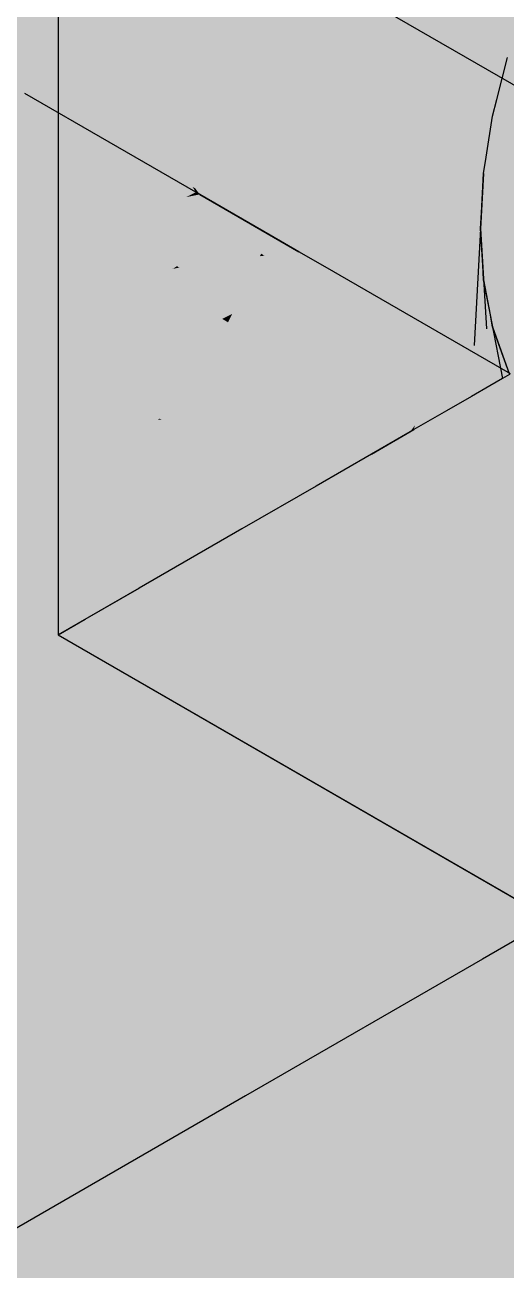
# Model space of a CAD drawing. Extents: x 0 to 297, y 0 to 210.
# Drawn here: x 212.63 to 217.46, y 143 to 155.5 of the extents above; entities that cross this region are included whole.
import ezdxf

# ---------------------------------------------------------------- set-up
doc = ezdxf.new("R2010")
doc.units = 0
doc.layers.add('SOMBRA', color=8, linetype='CONTINUOUS')
doc.layers.add('VISIBLE', color=7, linetype='CONTINUOUS')

msp = doc.modelspace()

# ---------------------------------------------------------------- linework, layer by layer
at = {"layer": 'SOMBRA', "color": 253}
for points in [[(227.1066, 165.7062), (224.2716, 161.887), (212.9645, 154.5031)], [(227.1066, 165.7062), (212.9645, 154.5031), (212.9645, 157.5412)], [(212.9645, 153.3763), (212.9645, 154.5031), (220.2812, 159.2811)], [(212.9645, 152.2625), (212.9645, 153.3763), (219.8276, 158.9151)], [(212.9645, 151.1223), (212.9645, 152.2625), (219.3897, 158.4906)], [(212.9645, 149.9075), (212.9645, 151.1223), (218.9749, 158.0149)], [(213.7793, 149.8467), (212.9645, 149.9075), (218.5903, 157.4962)], [(214.81, 150.4418), (213.7793, 149.8467), (218.2426, 156.9434)], [(215.5546, 150.8717), (214.81, 150.4418), (217.9377, 156.3658)], [(216.1116, 151.1933), (215.5546, 150.8717), (217.6808, 155.7735)], [(216.5477, 151.4818), (216.1116, 151.1933), (217.4762, 155.1764)], [(216.9199, 151.9832), (216.5477, 151.4818), (217.3276, 154.5849)], [(217.1425, 152.283), (216.9199, 151.9832), (217.2374, 154.0091)], [(217.2663, 152.4499), (217.1425, 152.283), (217.2071, 153.4588)], [(217.3183, 152.52), (217.2663, 152.4499), (217.2374, 152.9434)], [(217.2998, 151.8793), (217.1425, 152.283), (217.2663, 152.4499)], [(217.4269, 151.9526), (217.2663, 152.4499), (217.3183, 152.52)], [(217.4269, 151.9526), (217.2998, 151.8793), (217.2663, 152.4499)], [(217.497, 151.9931), (217.4269, 151.9526), (217.3276, 152.4717)], [(217.1144, 151.7722), (216.9199, 151.9832), (217.1425, 152.283)], [(217.2998, 151.8793), (217.1144, 151.7722), (217.1425, 152.283)], [(216.8643, 151.6278), (216.5477, 151.4818), (216.9199, 151.9832)], [(217.1144, 151.7722), (216.8643, 151.6278), (216.9199, 151.9832)], [(216.8643, 151.6278), (216.5369, 151.4388), (216.5477, 151.4818)], [(216.5477, 151.4818), (216.5, 151.4175), (216.1116, 151.1933)], [(216.5369, 151.4388), (216.5, 151.4175), (216.5477, 151.4818)], [(213.7793, 149.8467), (212.9645, 149.3763), (212.9645, 149.9075)]]:
    msp.add_solid(points, dxfattribs=at)
at = {"layer": 'SOMBRA', "color": 254}
for points in [[(233.4706, 163.665), (217.1527, 159.9593), (217.9142, 154.6835)], [(217.1527, 159.9593), (212.9645, 157.5412), (217.9142, 154.6835)], [(212.618, 154.81), (213.4765, 154.3252), (212.6293, 154.8144)], [(212.1593, 154.6331), (213.1998, 154.2464), (212.3816, 154.7188)], [(212.3816, 154.7188), (213.37, 154.2949), (212.5339, 154.7776)], [(212.3816, 154.7188), (213.1998, 154.2464), (213.37, 154.2949)], [(212.5339, 154.7776), (213.4639, 154.3216), (212.618, 154.81)], [(212.5339, 154.7776), (213.37, 154.2949), (213.4639, 154.3216)], [(212.618, 154.81), (213.4639, 154.3216), (213.4765, 154.3252)], [(211.8594, 154.5174), (212.9515, 154.1757), (212.1593, 154.6331)], [(212.1593, 154.6331), (212.9515, 154.1757), (213.1998, 154.2464)], [(211.8594, 154.5174), (212.6164, 154.0803), (212.9515, 154.1757)], [(213.37, 154.2949), (214.3373, 153.8174), (213.4639, 154.3216)], [(213.4639, 154.3216), (214.3474, 153.8225), (213.4765, 154.3252)], [(213.4639, 154.3216), (214.3373, 153.8174), (214.3474, 153.8225)], [(212.9515, 154.1757), (214.0777, 153.7395), (213.1998, 154.2464)], [(213.1998, 154.2464), (214.2626, 153.7795), (213.37, 154.2949)], [(213.1998, 154.2464), (214.2505, 153.7734), (214.2626, 153.7795)], [(213.1998, 154.2464), (214.0777, 153.7395), (214.2505, 153.7734)], [(213.37, 154.2949), (214.2626, 153.7795), (214.3373, 153.8174)], [(212.1779, 153.9555), (213.4274, 153.6121), (212.6164, 154.0803)], [(212.6164, 154.0803), (213.8009, 153.6853), (212.9515, 154.1757)], [(212.6164, 154.0803), (213.4274, 153.6121), (213.8009, 153.6853)], [(212.9515, 154.1757), (213.8009, 153.6853), (214.0777, 153.7395)], [(211.6082, 153.7933), (212.9386, 153.5163), (212.1779, 153.9555)], [(212.1779, 153.9555), (212.9386, 153.5163), (213.4274, 153.6121)], [(214.2626, 153.7795), (214.3722, 153.7973), (214.3373, 153.8174)], [(214.3373, 153.8174), (214.3863, 153.8), (214.3474, 153.8225)], [(214.3373, 153.8174), (214.3722, 153.7973), (214.3863, 153.8)], [(211.6082, 153.7933), (212.3036, 153.3918), (212.9386, 153.5163)], [(213.8009, 153.6853), (214.1272, 153.711), (214.0777, 153.7395)], [(213.8009, 153.6853), (213.9297, 153.611), (214.1272, 153.711)], [(213.9297, 153.611), (215.0031, 153.2053), (214.1272, 153.711)], [(214.0777, 153.7395), (214.1272, 153.711), (214.2505, 153.7734)], [(214.2505, 153.7734), (214.1272, 153.711), (215.0031, 153.2053)], [(214.2505, 153.7734), (214.2675, 153.7767), (214.2626, 153.7795)], [(214.2505, 153.7734), (215.0584, 153.3201), (214.2675, 153.7767)], [(214.2505, 153.7734), (215.0031, 153.2053), (215.0584, 153.3201)], [(214.2626, 153.7795), (214.2675, 153.7767), (214.3722, 153.7973)], [(214.2675, 153.7767), (215.0889, 153.3835), (214.3722, 153.7973)], [(214.2675, 153.7767), (215.0584, 153.3201), (215.0889, 153.3835)], [(214.3722, 153.7973), (215.0929, 153.392), (214.3863, 153.8)], [(214.3722, 153.7973), (215.0889, 153.3835), (215.0929, 153.392)], [(212.9386, 153.5163), (213.6631, 153.476), (213.4274, 153.6121)], [(213.4274, 153.6121), (213.9297, 153.611), (213.8009, 153.6853)], [(213.4274, 153.6121), (213.6631, 153.476), (213.9297, 153.611)], [(213.6631, 153.476), (214.7284, 153.1498), (213.9297, 153.611)], [(213.9297, 153.611), (214.9909, 153.1799), (215.0031, 153.2053)], [(213.9297, 153.611), (214.7284, 153.1498), (214.9909, 153.1799)], [(212.3036, 153.3918), (213.3143, 153.2994), (212.9386, 153.5163)], [(212.9386, 153.5163), (213.3143, 153.2994), (213.6631, 153.476)], [(213.3143, 153.2994), (214.3111, 153.1019), (213.6631, 153.476)], [(213.6631, 153.476), (214.3111, 153.1019), (214.7284, 153.1498)], [(211.472, 153.2289), (212.8611, 153.0699), (212.3036, 153.3918)], [(212.3036, 153.3918), (212.8611, 153.0699), (213.3143, 153.2994)], [(215.2496, 153.2097), (215.0584, 153.3201), (215.0031, 153.2053)], [(215.3667, 153.2231), (215.0889, 153.3835), (215.0584, 153.3201)], [(215.3667, 153.2231), (215.0584, 153.3201), (215.2496, 153.2097)], [(215.3824, 153.2249), (215.0929, 153.392), (215.0889, 153.3835)], [(215.3824, 153.2249), (215.0889, 153.3835), (215.3667, 153.2231)], [(211.472, 153.2289), (212.5173, 152.8959), (212.8611, 153.0699)], [(212.8611, 153.0699), (213.765, 153.0392), (213.3143, 153.2994)], [(213.3143, 153.2994), (213.765, 153.0392), (214.3111, 153.1019)], [(215.0377, 153.1853), (215.0031, 153.2053), (214.9909, 153.1799)], [(215.2496, 153.2097), (215.0031, 153.2053), (215.0377, 153.1853)], [(215.5603, 153.0303), (215.2496, 153.2097), (215.0377, 153.1853)], [(215.635, 153.0682), (215.3667, 153.2231), (215.2496, 153.2097)], [(215.635, 153.0682), (215.2496, 153.2097), (215.5603, 153.0303)], [(215.6451, 153.0732), (215.3824, 153.2249), (215.3667, 153.2231)], [(215.6451, 153.0732), (215.3667, 153.2231), (215.635, 153.0682)], [(212.5173, 152.8959), (213.0556, 152.9577), (212.8611, 153.0699)], [(212.8611, 153.0699), (213.0556, 152.9577), (213.765, 153.0392)], [(213.765, 153.0392), (214.8137, 152.8117), (214.3111, 153.1019)], [(214.3111, 153.1019), (214.9225, 153.0377), (214.7284, 153.1498)], [(214.3111, 153.1019), (214.8137, 152.8117), (214.9225, 153.0377)], [(214.7284, 153.1498), (214.9225, 153.0377), (214.9909, 153.1799)], [(215.4249, 152.9618), (214.9909, 153.1799), (214.9225, 153.0377)], [(215.4249, 152.9618), (215.0377, 153.1853), (214.9909, 153.1799)], [(215.5603, 153.0303), (215.0377, 153.1853), (215.4249, 152.9618)], [(215.635, 153.0682), (215.5603, 153.0303), (217.4269, 151.9526)], [(215.6451, 153.0732), (215.635, 153.0682), (217.497, 151.9931)], [(215.635, 153.0682), (217.4269, 151.9526), (217.497, 151.9931)], [(215.6451, 153.0732), (217.497, 151.9931), (217.5064, 151.9986)], [(212.5173, 152.8959), (213.9084, 152.4653), (213.0556, 152.9577)], [(213.0556, 152.9577), (214.612, 152.5502), (213.765, 153.0392)], [(213.0556, 152.9577), (214.4876, 152.4872), (214.612, 152.5502)], [(213.0556, 152.9577), (213.9084, 152.4653), (214.4876, 152.4872)], [(213.765, 153.0392), (214.7124, 152.601), (214.8137, 152.8117)], [(213.765, 153.0392), (214.612, 152.5502), (214.7124, 152.601)], [(215.2274, 152.8617), (214.9225, 153.0377), (214.8137, 152.8117)], [(215.4249, 152.9618), (214.9225, 153.0377), (215.2274, 152.8617)], [(215.4249, 152.9618), (215.2274, 152.8617), (217.1144, 151.7722)], [(215.5603, 153.0303), (215.4249, 152.9618), (217.2998, 151.8793)], [(215.4249, 152.9618), (217.1144, 151.7722), (217.2998, 151.8793)], [(215.5603, 153.0303), (217.2998, 151.8793), (217.4269, 151.9526)], [(212.5173, 152.8959), (212.2677, 152.7695), (212.863, 152.4257)], [(212.5173, 152.8959), (212.863, 152.4257), (213.9084, 152.4653)], [(214.9608, 152.7268), (214.8137, 152.8117), (214.7124, 152.601)], [(215.2274, 152.8617), (214.8137, 152.8117), (214.9608, 152.7268)], [(215.2274, 152.8617), (214.9608, 152.7268), (216.8643, 151.6278)], [(215.2274, 152.8617), (216.8643, 151.6278), (217.1144, 151.7722)], [(211.4858, 152.3736), (212.863, 152.4257), (212.2677, 152.7695)], [(214.9608, 152.7268), (214.7124, 152.601), (214.6714, 152.5159)], [(214.9608, 152.7268), (214.6714, 152.5159), (216.5369, 151.4388)], [(214.9608, 152.7268), (216.5369, 151.4388), (216.8643, 151.6278)], [(214.612, 152.5502), (214.6714, 152.5159), (214.7124, 152.601)], [(212.863, 152.4257), (214.1588, 152.3207), (213.9084, 152.4653)], [(213.9084, 152.4653), (214.1588, 152.3207), (214.4876, 152.4872)], [(214.1588, 152.3207), (214.6714, 152.5159), (214.612, 152.5502)], [(214.1588, 152.3207), (214.4865, 152.1315), (214.6714, 152.5159)], [(214.6714, 152.5159), (214.4865, 152.1315), (216.1116, 151.1933)], [(214.6714, 152.5159), (216.1116, 151.1933), (216.5369, 151.4388)], [(211.4858, 152.3736), (213.5654, 152.0202), (212.863, 152.4257)], [(211.4858, 152.3736), (213.3907, 151.9318), (213.5654, 152.0202)], [(211.4858, 152.3736), (212.1477, 151.9788), (213.3907, 151.9318)], [(212.863, 152.4257), (213.5654, 152.0202), (214.1588, 152.3207)], [(213.5654, 152.0202), (214.4865, 152.1315), (214.1588, 152.3207)], [(213.5654, 152.0202), (214.2443, 151.6282), (214.4865, 152.1315)], [(214.4865, 152.1315), (214.2443, 151.6282), (215.5546, 150.8717)], [(214.4865, 152.1315), (215.5546, 150.8717), (216.1116, 151.1933)], [(210.8064, 152.0296), (212.7719, 151.6185), (212.1477, 151.9788)], [(210.8064, 152.0296), (212.5934, 151.5281), (212.7719, 151.6185)], [(212.1477, 151.9788), (212.7719, 151.6185), (213.3907, 151.9318)], [(212.7719, 151.6185), (214.2443, 151.6282), (213.5654, 152.0202)], [(211.6737, 151.0624), (213.9206, 150.9553), (212.7719, 151.6185)], [(212.7719, 151.6185), (213.9206, 150.9553), (214.2443, 151.6282)], [(214.2443, 151.6282), (213.9206, 150.9553), (214.81, 150.4418)], [(214.2443, 151.6282), (214.81, 150.4418), (215.5546, 150.8717)], [(210.8054, 150.6228), (213.4725, 150.0239), (211.6737, 151.0624)], [(211.6737, 151.0624), (213.4725, 150.0239), (213.9206, 150.9553)], [(213.9206, 150.9553), (213.4725, 150.0239), (213.7793, 149.8467)], [(213.9206, 150.9553), (213.7793, 149.8467), (214.81, 150.4418)], [(210.8054, 150.6228), (210.0718, 150.2514), (212.8188, 148.6653)], [(210.8054, 150.6228), (213.2364, 149.5333), (213.4725, 150.0239)], [(210.8054, 150.6228), (212.9645, 149.3763), (213.2364, 149.5333)], [(210.8054, 150.6228), (212.8188, 148.6653), (213.1182, 149.2875)], [(210.0718, 150.2514), (211.7851, 146.5167), (212.8188, 148.6653)], [(213.4725, 150.0239), (213.2364, 149.5333), (213.7793, 149.8467)], [(213.1182, 149.2875), (212.8188, 148.6653), (217.2257, 146.121)], [(213.1182, 149.2875), (217.2257, 146.121), (217.9142, 146.5185)], [(212.8188, 148.6653), (211.7851, 146.5167), (214.848, 144.7483)], [(212.8188, 148.6653), (214.848, 144.7483), (217.2257, 146.121)], [(211.7851, 146.5167), (210.5507, 142.2672), (214.848, 144.7483)]]:
    msp.add_solid(points, dxfattribs=at)
at = {"layer": 'SOMBRA', "color": 252}
for points in [[(217.9142, 154.6835), (212.9645, 157.5412), (212.9645, 154.5031)], [(215.6129, 156.2522), (217.5347, 155.347), (215.6956, 156.4759)], [(217.6808, 155.7735), (215.6956, 156.4759), (217.5347, 155.347)], [(217.4762, 155.1764), (215.6129, 156.2522), (215.5147, 155.8891)], [(215.6129, 156.2522), (217.4762, 155.1764), (217.5347, 155.347)], [(214.1558, 155.082), (211.8169, 155.3912), (212.401, 156.075)], [(214.1558, 155.082), (212.401, 156.075), (212.6833, 156.0643)], [(214.2475, 155.1612), (212.6833, 156.0643), (215.1832, 155.9697)], [(214.1558, 155.082), (212.6833, 156.0643), (214.2475, 155.1612)], [(214.3707, 155.0901), (214.2475, 155.1612), (215.1832, 155.9697)], [(214.3707, 155.0901), (215.1832, 155.9697), (215.6336, 155.9527)], [(214.3707, 155.0901), (215.6336, 155.9527), (215.7517, 155.8845)], [(217.384, 155.2041), (215.7517, 155.8845), (215.8553, 155.9443)], [(217.384, 155.2041), (215.8553, 155.9443), (218.3641, 155.8494)], [(213.9393, 155.3454), (213.0756, 155.8441), (213.0961, 155.5803)], [(213.0756, 155.8441), (213.9393, 155.3454), (213.9597, 155.5894)], [(214.9335, 155.3392), (214.0607, 155.8432), (214.0428, 155.539)], [(214.0607, 155.8432), (214.9335, 155.3392), (214.9938, 155.5561)], [(214.3707, 155.0901), (215.7517, 155.8845), (214.3762, 155.0903)], [(216.958, 155.188), (214.3762, 155.0903), (215.7517, 155.8845)], [(215.4545, 155.6664), (217.3701, 154.7539), (215.5147, 155.8891)], [(217.4762, 155.1764), (215.5147, 155.8891), (217.3701, 154.7539)], [(217.384, 155.2041), (216.958, 155.188), (215.7517, 155.8845)], [(217.384, 155.2041), (218.3641, 155.8494), (220.3308, 155.7749)], [(213.1161, 155.3227), (212.3067, 155.79), (212.3571, 155.5656)], [(212.3067, 155.79), (213.1161, 155.3227), (213.0961, 155.5803)], [(217.384, 155.2041), (220.3308, 155.7749), (221.0774, 155.3439)], [(212.4149, 155.308), (213.1774, 155.0747), (212.3571, 155.5656)], [(213.1161, 155.3227), (212.3571, 155.5656), (213.1774, 155.0747)], [(213.1161, 155.3227), (213.9642, 155.0574), (213.0961, 155.5803)], [(213.9393, 155.3454), (213.0961, 155.5803), (213.9642, 155.0574)], [(213.9393, 155.3454), (214.0428, 155.539), (213.9597, 155.5894)], [(215.4545, 155.6664), (214.9938, 155.5561), (215.3949, 155.3117)], [(217.3276, 154.5849), (215.4545, 155.6664), (215.3949, 155.3117)], [(215.4545, 155.6664), (217.3276, 154.5849), (217.3701, 154.7539)], [(213.9393, 155.3454), (214.0284, 155.294), (214.0428, 155.539)], [(214.0284, 155.294), (214.9034, 155.0175), (214.0428, 155.539)], [(214.9335, 155.3392), (214.0428, 155.539), (214.9034, 155.0175)], [(214.9335, 155.3392), (215.3949, 155.3117), (214.9938, 155.5561)], [(214.1558, 155.082), (212.4633, 155.0179), (211.8169, 155.3912)], [(213.9845, 154.8214), (213.1161, 155.3227), (213.1774, 155.0747)], [(213.1161, 155.3227), (213.9845, 154.8214), (213.9642, 155.0574)], [(214.0284, 155.294), (213.9393, 155.3454), (213.9642, 155.0574)], [(215.3584, 155.0939), (214.9335, 155.3392), (214.9034, 155.0175)], [(214.9335, 155.3392), (215.3584, 155.0939), (215.3949, 155.3117)], [(215.3584, 155.0939), (217.2631, 154.1736), (215.3949, 155.3117)], [(217.3276, 154.5849), (215.3949, 155.3117), (217.2631, 154.1736)], [(220.4827, 154.8381), (217.384, 155.2041), (221.0774, 155.3439)], [(213.237, 154.8334), (212.4149, 155.308), (212.4981, 155.104)], [(212.4149, 155.308), (213.237, 154.8334), (213.1774, 155.0747)], [(214.0284, 155.294), (213.9642, 155.0574), (214.0463, 155.0079)], [(214.8831, 154.8006), (214.0284, 155.294), (214.0463, 155.0079)], [(214.0284, 155.294), (214.8831, 154.8006), (214.9034, 155.0175)], [(216.958, 155.188), (214.3733, 155.0886), (214.3762, 155.0903)], [(216.958, 155.188), (215.7488, 154.2945), (214.3733, 155.0886)], [(216.958, 155.188), (216.0559, 154.3298), (215.7488, 154.2945)], [(216.958, 155.188), (217.1719, 155.0645), (216.0559, 154.3298)], [(217.1719, 155.0645), (216.958, 155.188), (217.384, 155.2041)], [(220.4827, 154.8381), (217.1719, 155.0645), (217.384, 155.2041)], [(212.4633, 155.0179), (214.1558, 155.082), (213.741, 154.7236)], [(212.5931, 154.8711), (213.3383, 154.6049), (212.4981, 155.104)], [(213.237, 154.8334), (212.4981, 155.104), (213.3383, 154.6049)], [(213.237, 154.8334), (214.0588, 154.5472), (213.1774, 155.0747)], [(213.9845, 154.8214), (213.1774, 155.0747), (214.0588, 154.5472)], [(214.1558, 155.082), (214.3733, 155.0886), (213.741, 154.7236)], [(215.7488, 154.2945), (213.741, 154.7236), (214.3733, 155.0886)], [(214.1558, 155.082), (214.2475, 155.1612), (214.3707, 155.0901)], [(214.1558, 155.082), (214.3707, 155.0901), (214.3733, 155.0886)], [(214.3707, 155.0901), (214.3762, 155.0903), (214.3733, 155.0886)], [(215.3584, 155.0939), (214.9034, 155.0175), (215.3384, 154.7538)], [(217.2374, 154.0091), (215.3584, 155.0939), (215.3384, 154.7538)], [(215.3584, 155.0939), (217.2374, 154.0091), (217.2631, 154.1736)], [(217.1719, 155.0645), (218.0483, 154.5586), (216.0559, 154.3298)], [(220.4827, 154.8381), (218.0483, 154.5586), (217.1719, 155.0645)], [(211.2678, 154.7483), (212.4633, 155.0179), (213.3571, 154.5019)], [(212.4633, 155.0179), (213.741, 154.7236), (213.3571, 154.5019)], [(213.9845, 154.8214), (214.0463, 155.0079), (213.9642, 155.0574)], [(213.9845, 154.8214), (214.0607, 154.7774), (214.0463, 155.0079)], [(214.0607, 154.7774), (214.9132, 154.4856), (214.0463, 155.0079)], [(214.8831, 154.8006), (214.0463, 155.0079), (214.9132, 154.4856)], [(214.8831, 154.8006), (215.3384, 154.7538), (214.9034, 155.0175)], [(213.4361, 154.3844), (212.5931, 154.8711), (212.6293, 154.8144)], [(212.5931, 154.8711), (213.4361, 154.3844), (213.3383, 154.6049)], [(213.4361, 154.3844), (212.6293, 154.8144), (213.4765, 154.3252)], [(214.1192, 154.324), (213.237, 154.8334), (213.3383, 154.6049)], [(213.237, 154.8334), (214.1192, 154.324), (214.0588, 154.5472)], [(214.0607, 154.7774), (213.9845, 154.8214), (214.0588, 154.5472)], [(211.2678, 154.7483), (213.3571, 154.5019), (212.5258, 154.022)], [(213.4334, 154.4578), (213.3571, 154.5019), (213.741, 154.7236)], [(215.7488, 154.2945), (213.4334, 154.4578), (213.741, 154.7236)], [(214.0607, 154.7774), (214.0588, 154.5472), (214.1139, 154.5142)], [(214.9335, 154.2735), (214.0607, 154.7774), (214.1139, 154.5142)], [(214.0607, 154.7774), (214.9335, 154.2735), (214.9132, 154.4856)], [(215.3261, 154.5447), (214.8831, 154.8006), (214.9132, 154.4856)], [(214.8831, 154.8006), (215.3261, 154.5447), (215.3384, 154.7538)], [(215.3261, 154.5447), (217.2157, 153.616), (215.3384, 154.7538)], [(217.2374, 154.0091), (215.3384, 154.7538), (217.2157, 153.616)], [(217.9142, 154.6835), (212.9645, 154.5031), (217.9142, 151.6453)], [(213.4361, 154.3844), (214.2422, 154.0679), (213.3383, 154.6049)], [(214.1192, 154.324), (213.3383, 154.6049), (214.2422, 154.0679)], [(213.4334, 154.4578), (212.5258, 154.022), (213.3571, 154.5019)], [(213.4334, 154.4578), (212.6669, 153.9406), (212.5258, 154.022)], [(213.4334, 154.4578), (212.8605, 153.9628), (212.6669, 153.9406)], [(213.4334, 154.4578), (214.0536, 154.0998), (212.8605, 153.9628)], [(212.9645, 154.5031), (212.9645, 153.3763), (217.9142, 150.5186)], [(212.9645, 154.5031), (217.9142, 150.5186), (217.9142, 151.6453)], [(215.7488, 154.2945), (214.0536, 154.0998), (213.4334, 154.4578)], [(214.1192, 154.324), (214.1139, 154.5142), (214.0588, 154.5472)], [(214.1192, 154.324), (214.1568, 154.3023), (214.1139, 154.5142)], [(214.1568, 154.3023), (215.0238, 153.9697), (214.1139, 154.5142)], [(214.9335, 154.2735), (214.1139, 154.5142), (215.0238, 153.9697)], [(215.3261, 154.5447), (214.9132, 154.4856), (215.3461, 154.2248)], [(214.9335, 154.2735), (215.3461, 154.2248), (214.9132, 154.4856)], [(217.2071, 153.4588), (215.3261, 154.5447), (215.3461, 154.2248)], [(215.3261, 154.5447), (217.2071, 153.4588), (217.2157, 153.616)], [(216.0559, 154.3298), (218.0483, 154.5586), (218.9277, 154.0508)], [(214.3152, 153.8769), (213.4361, 154.3844), (213.4765, 154.3252)], [(213.4361, 154.3844), (214.3152, 153.8769), (214.2505, 154.0508)], [(213.4361, 154.3844), (214.2505, 154.0508), (214.2422, 154.0679)], [(214.3152, 153.8769), (213.4765, 154.3252), (214.3474, 153.8225)], [(214.1568, 154.3023), (214.1192, 154.324), (214.2422, 154.0679)], [(216.0559, 154.3298), (215.8838, 154.2165), (215.7488, 154.2945)], [(216.0559, 154.3298), (216.941, 153.6062), (215.8838, 154.2165)], [(216.0559, 154.3298), (218.9277, 154.0508), (218.7495, 153.9606)], [(216.0559, 154.3298), (218.7495, 153.9606), (216.941, 153.6062)], [(215.7488, 154.2945), (214.9342, 153.5913), (214.0536, 154.0998)], [(214.1568, 154.3023), (214.2422, 154.0679), (214.2446, 154.0665)], [(215.084, 153.767), (214.1568, 154.3023), (214.2446, 154.0665)], [(214.1568, 154.3023), (215.084, 153.767), (215.0238, 153.9697)], [(215.3584, 154.0282), (214.9335, 154.2735), (215.0238, 153.9697)], [(214.9335, 154.2735), (215.3584, 154.0282), (215.3461, 154.2248)], [(215.7488, 154.2945), (215.8838, 154.2165), (214.9342, 153.5913)], [(215.8838, 154.2165), (215.4236, 153.3088), (214.9342, 153.5913)], [(215.3584, 154.0282), (217.2287, 153.0906), (215.3461, 154.2248)], [(217.2071, 153.4588), (215.3461, 154.2248), (217.2287, 153.0906)], [(215.8838, 154.2165), (216.941, 153.6062), (215.4236, 153.3088)], [(212.8605, 153.9628), (214.0536, 154.0998), (214.9342, 153.5913)], [(214.2505, 154.0508), (214.2446, 154.0665), (214.2422, 154.0679)], [(214.2505, 154.0508), (215.2338, 153.4788), (214.2446, 154.0665)], [(215.084, 153.767), (214.2446, 154.0665), (215.2338, 153.4788)], [(212.6669, 153.9406), (211.7941, 153.5995), (212.3147, 153.9001)], [(212.6669, 153.9406), (212.1814, 153.376), (211.7941, 153.5995)], [(212.6669, 153.9406), (212.7676, 153.8825), (212.1814, 153.376)], [(212.6669, 153.9406), (212.3147, 153.9001), (212.5258, 154.022)], [(212.8605, 153.9628), (212.7676, 153.8825), (212.6669, 153.9406)], [(212.8605, 153.9628), (214.1575, 153.08), (212.7676, 153.8825)], [(212.8605, 153.9628), (214.9342, 153.5913), (214.1575, 153.08)], [(214.2505, 154.0508), (214.3152, 153.8769), (214.3412, 153.8619)], [(214.2505, 154.0508), (214.3412, 153.8619), (215.332, 153.2898)], [(214.2505, 154.0508), (215.332, 153.2898), (215.2338, 153.4788)], [(215.3584, 154.0282), (215.0238, 153.9697), (215.4179, 153.7338)], [(215.084, 153.767), (215.4179, 153.7338), (215.0238, 153.9697)], [(217.2374, 152.9434), (215.3584, 154.0282), (215.4179, 153.7338)], [(215.3584, 154.0282), (217.2374, 152.9434), (217.2287, 153.0906)], [(218.7495, 153.9606), (217.4589, 153.3071), (216.941, 153.6062)], [(218.7495, 153.9606), (218.0229, 152.9815), (217.4589, 153.3071)], [(212.7676, 153.8825), (213.0899, 152.8514), (212.1814, 153.376)], [(212.7676, 153.8825), (214.1575, 153.08), (214.1157, 153.0525)], [(212.7676, 153.8825), (214.1157, 153.0525), (213.0899, 152.8514)], [(214.3412, 153.8619), (214.3152, 153.8769), (214.3474, 153.8225)], [(214.3412, 153.8619), (214.3474, 153.8225), (214.3863, 153.8)], [(215.332, 153.2898), (214.3412, 153.8619), (214.3863, 153.8)], [(215.332, 153.2898), (214.3863, 153.8), (215.3824, 153.2249)], [(215.4545, 153.5531), (215.084, 153.767), (215.2338, 153.4788)], [(215.084, 153.767), (215.4545, 153.5531), (215.4179, 153.7338)], [(215.4545, 153.5531), (217.3018, 152.6064), (215.4179, 153.7338)], [(217.2374, 152.9434), (215.4179, 153.7338), (217.3018, 152.6064)], [(214.9342, 153.5913), (214.1825, 153.0656), (214.1575, 153.08)], [(214.9342, 153.5913), (215.4236, 153.3088), (214.1825, 153.0656)], [(216.941, 153.6062), (216.3761, 152.7589), (215.4236, 153.3088)], [(216.941, 153.6062), (217.4589, 153.3071), (216.3761, 152.7589)], [(215.4545, 153.5531), (215.2338, 153.4788), (215.5527, 153.2893)], [(215.332, 153.2898), (215.5527, 153.2893), (215.2338, 153.4788)], [(217.3276, 152.4717), (215.4545, 153.5531), (215.5527, 153.2893)], [(215.4545, 153.5531), (217.3276, 152.4717), (217.3018, 152.6064)], [(212.1814, 153.376), (213.0899, 152.8514), (212.0735, 152.6522)], [(212.9645, 153.3763), (212.9645, 152.2625), (217.9142, 149.4048)], [(212.9645, 153.3763), (217.9142, 149.4048), (217.9142, 150.5186)], [(215.4236, 153.3088), (215.4904, 152.3104), (214.1825, 153.0656)], [(215.6129, 153.1276), (215.332, 153.2898), (215.3824, 153.2249)], [(215.332, 153.2898), (215.6129, 153.1276), (215.5527, 153.2893)], [(215.6129, 153.1276), (215.3824, 153.2249), (215.6451, 153.0732)], [(215.4236, 153.3088), (216.3761, 152.7589), (215.4904, 152.3104)], [(215.6129, 153.1276), (217.4338, 152.1718), (215.5527, 153.2893)], [(217.3276, 152.4717), (215.5527, 153.2893), (217.4338, 152.1718)], [(217.4589, 153.3071), (216.6617, 152.594), (216.3761, 152.7589)], [(217.4589, 153.3071), (218.0229, 152.9815), (216.6617, 152.594)], [(214.1575, 153.08), (214.1825, 153.0656), (214.1157, 153.0525)], [(214.1157, 153.0525), (214.1825, 153.0656), (215.4904, 152.3104)], [(217.4762, 152.0518), (215.6129, 153.1276), (215.6451, 153.0732)], [(215.6129, 153.1276), (217.4762, 152.0518), (217.4338, 152.1718)], [(217.4762, 152.0518), (215.6451, 153.0732), (217.5064, 151.9986)], [(214.1157, 153.0525), (213.4737, 152.6298), (213.0899, 152.8514)], [(214.1157, 153.0525), (214.5682, 151.9979), (213.4737, 152.6298)], [(214.1157, 153.0525), (215.4904, 152.3104), (215.265, 152.1963)], [(214.1157, 153.0525), (215.265, 152.1963), (214.5682, 151.9979)], [(218.0229, 152.9815), (217.8092, 151.9315), (216.6617, 152.594)], [(213.0899, 152.8514), (212.8376, 152.211), (212.0735, 152.6522)], [(213.0899, 152.8514), (213.4737, 152.6298), (212.8376, 152.211)], [(216.3761, 152.7589), (215.5483, 152.277), (215.4904, 152.3104)], [(216.3761, 152.7589), (216.6617, 152.594), (215.5483, 152.277)], [(211.1297, 152.4673), (212.0735, 152.6522), (212.8376, 152.211)], [(213.4737, 152.6298), (213.6564, 151.7383), (212.8376, 152.211)], [(213.4737, 152.6298), (214.5682, 151.9979), (213.6564, 151.7383)], [(216.6617, 152.594), (216.8126, 151.547), (215.5483, 152.277)], [(216.6617, 152.594), (217.8092, 151.9315), (216.8126, 151.547)], [(211.1297, 152.4673), (212.8376, 152.211), (212.2195, 151.8041)], [(215.4904, 152.3104), (215.5483, 152.277), (215.265, 152.1963)], [(212.8376, 152.211), (212.5608, 151.607), (212.2195, 151.8041)], [(212.8376, 152.211), (213.1036, 151.5809), (212.5608, 151.607)], [(212.8376, 152.211), (213.6564, 151.7383), (213.1036, 151.5809)], [(212.9645, 152.2625), (212.9645, 151.1223), (217.9142, 148.2645)], [(212.9645, 152.2625), (217.9142, 148.2645), (217.9142, 149.4048)], [(215.265, 152.1963), (214.7107, 151.9157), (214.5682, 151.9979)], [(215.265, 152.1963), (215.4893, 151.4661), (214.7107, 151.9157)], [(215.265, 152.1963), (215.5483, 152.277), (216.8126, 151.547)], [(215.265, 152.1963), (216.8126, 151.547), (216.4794, 151.4185)], [(215.265, 152.1963), (216.4794, 151.4185), (215.4893, 151.4661)], [(214.5682, 151.9979), (213.9853, 151.5484), (213.6564, 151.7383)], [(214.5682, 151.9979), (214.7107, 151.9157), (213.9853, 151.5484)], [(214.7107, 151.9157), (214.004, 151.5376), (213.9853, 151.5484)], [(214.7107, 151.9157), (215.4893, 151.4661), (214.004, 151.5376)], [(217.8092, 151.9315), (216.8312, 151.5363), (216.8126, 151.547)], [(217.8092, 151.9315), (217.8277, 151.9208), (216.8312, 151.5363)], [(217.8277, 151.9208), (217.0858, 151.3893), (216.8312, 151.5363)], [(217.8277, 151.9208), (218.8994, 151.3021), (217.0858, 151.3893)], [(213.6564, 151.7383), (213.9675, 151.5394), (213.1036, 151.5809)], [(213.6564, 151.7383), (213.9853, 151.5484), (213.9675, 151.5394)], [(211.8778, 151.2319), (212.5608, 151.607), (212.7704, 151.4861)], [(212.7704, 151.4861), (212.5608, 151.607), (213.1036, 151.5809)], [(213.2805, 151.1915), (212.7704, 151.4861), (213.1036, 151.5809)], [(213.2805, 151.1915), (213.1036, 151.5809), (213.9675, 151.5394)], [(212.5704, 150.832), (211.8778, 151.2319), (212.7704, 151.4861)], [(212.5704, 150.832), (212.7704, 151.4861), (213.2805, 151.1915)], [(214.3262, 150.5878), (213.2805, 151.1915), (213.9675, 151.5394)], [(213.9853, 151.5484), (214.004, 151.5376), (213.9675, 151.5394)], [(214.3262, 150.5878), (213.9675, 151.5394), (214.004, 151.5376)], [(215.1192, 150.8938), (214.004, 151.5376), (215.4893, 151.4661)], [(214.3262, 150.5878), (214.004, 151.5376), (215.1192, 150.8938)], [(215.1192, 150.8938), (215.4893, 151.4661), (215.9353, 151.2086)], [(215.9353, 151.2086), (215.4893, 151.4661), (216.4794, 151.4185)], [(216.8126, 151.547), (216.5206, 151.4165), (216.4794, 151.4185)], [(216.8126, 151.547), (216.8312, 151.5363), (216.5206, 151.4165)], [(216.8312, 151.5363), (217.0858, 151.3893), (216.5206, 151.4165)], [(215.9539, 151.1979), (215.9353, 151.2086), (216.4794, 151.4185)], [(215.9539, 151.1979), (216.4794, 151.4185), (216.5206, 151.4165)], [(217.735, 150.6387), (215.9539, 151.1979), (216.5206, 151.4165)], [(217.735, 150.6387), (216.5206, 151.4165), (217.0858, 151.3893)], [(218.0818, 150.8143), (217.0858, 151.3893), (218.8994, 151.3021)], [(217.735, 150.6387), (217.0858, 151.3893), (218.0818, 150.8143)], [(213.5272, 150.2796), (212.5704, 150.832), (213.2805, 151.1915)], [(213.5272, 150.2796), (213.2805, 151.1915), (214.3262, 150.5878)], [(215.1377, 150.8831), (215.1192, 150.8938), (215.9353, 151.2086)], [(215.1377, 150.8831), (215.9353, 151.2086), (215.9539, 151.1979)], [(216.279, 150.2242), (215.1377, 150.8831), (215.9539, 151.1979)], [(217.735, 150.6387), (217.1908, 150.4838), (215.9539, 151.1979)], [(216.279, 150.2242), (215.9539, 151.1979), (217.1908, 150.4838)], [(212.9645, 151.1223), (212.9645, 149.9075), (217.9142, 147.0497)], [(212.9645, 151.1223), (217.9142, 147.0497), (217.9142, 148.2645)], [(212.6965, 149.9591), (211.8321, 150.4582), (212.5704, 150.832)], [(212.6965, 149.9591), (212.5704, 150.832), (213.5272, 150.2796)], [(214.3447, 150.5771), (214.3262, 150.5878), (215.1192, 150.8938)], [(214.3447, 150.5771), (215.1192, 150.8938), (215.1377, 150.8831)], [(215.393, 149.9719), (214.3447, 150.5771), (215.1377, 150.8831)], [(215.393, 149.9719), (215.1377, 150.8831), (216.279, 150.2242)], [(213.5457, 150.2689), (213.5272, 150.2796), (214.3262, 150.5878)], [(213.5457, 150.2689), (214.3262, 150.5878), (214.3447, 150.5771)], [(214.5003, 149.7178), (213.5457, 150.2689), (214.3447, 150.5771)], [(214.5003, 149.7178), (214.3447, 150.5771), (215.393, 149.9719)], [(217.735, 150.6387), (217.3021, 150.4195), (217.1908, 150.4838)], [(218.7819, 149.7625), (217.3021, 150.4195), (217.735, 150.6387)], [(211.8074, 149.6162), (211.8321, 150.4582), (212.6965, 149.9591)], [(216.5767, 150.0523), (216.279, 150.2242), (217.1908, 150.4838)], [(216.5767, 150.0523), (217.1908, 150.4838), (217.3021, 150.4195)], [(217.5103, 149.5133), (216.5767, 150.0523), (217.3021, 150.4195)], [(218.7819, 149.7625), (218.5267, 149.7125), (217.3021, 150.4195)], [(217.5103, 149.5133), (217.3021, 150.4195), (218.5267, 149.7125)], [(212.715, 149.9484), (212.6965, 149.9591), (213.5272, 150.2796)], [(212.715, 149.9484), (213.5272, 150.2796), (213.5457, 150.2689)], [(213.5722, 149.4535), (212.715, 149.9484), (213.5457, 150.2689)], [(213.5722, 149.4535), (213.5457, 150.2689), (214.5003, 149.7178)], [(215.8719, 149.6954), (215.393, 149.9719), (216.279, 150.2242)], [(215.8719, 149.6954), (216.279, 150.2242), (216.5767, 150.0523)], [(211.8259, 149.6055), (211.8074, 149.6162), (212.6965, 149.9591)], [(211.8259, 149.6055), (212.6965, 149.9591), (212.715, 149.9484)], [(212.579, 149.1707), (211.8259, 149.6055), (212.715, 149.9484)], [(212.579, 149.1707), (212.715, 149.9484), (213.5722, 149.4535)], [(215.1618, 149.3359), (214.5003, 149.7178), (215.393, 149.9719)], [(215.1618, 149.3359), (215.393, 149.9719), (215.8719, 149.6954)], [(216.5226, 149.3197), (215.8719, 149.6954), (216.5767, 150.0523)], [(216.5226, 149.3197), (216.5767, 150.0523), (217.5103, 149.5133)], [(212.9645, 149.9075), (212.9645, 149.3763), (217.9142, 146.5185)], [(212.9645, 149.9075), (217.9142, 146.5185), (217.9142, 147.0497)], [(214.4235, 148.962), (213.5722, 149.4535), (214.5003, 149.7178)], [(214.4235, 148.962), (214.5003, 149.7178), (215.1618, 149.3359)], [(215.5275, 149.1247), (215.1618, 149.3359), (215.8719, 149.6954)], [(215.5275, 149.1247), (215.8719, 149.6954), (216.5226, 149.3197)], [(214.2505, 148.8744), (212.579, 149.1707), (213.5722, 149.4535)], [(214.2505, 148.8744), (213.5722, 149.4535), (214.4235, 148.962)], [(217.1696, 148.9462), (216.5226, 149.3197), (217.5103, 149.5133)], [(217.1696, 148.9462), (217.5103, 149.5133), (217.8744, 149.303)], [(214.4929, 148.9219), (214.4235, 148.962), (215.1618, 149.3359)], [(214.4929, 148.9219), (215.1618, 149.3359), (215.5275, 149.1247)], [(216.4595, 148.5866), (215.5275, 149.1247), (216.5226, 149.3197)], [(216.4595, 148.5866), (216.5226, 149.3197), (217.1696, 148.9462)], [(217.1696, 148.9462), (217.8744, 149.303), (219.5987, 148.3076)], [(212.1673, 148.4662), (212.579, 149.1707), (213.3857, 148.7049)], [(214.2505, 148.8744), (213.3857, 148.7049), (212.579, 149.1707)], [(216.1095, 148.4094), (214.4929, 148.9219), (215.5275, 149.1247)], [(216.1095, 148.4094), (215.5275, 149.1247), (216.4595, 148.5866)], [(214.2505, 148.8744), (214.4235, 148.962), (214.4929, 148.9219)], [(216.4595, 148.5866), (217.1696, 148.9462), (218.9372, 147.9257)], [(217.1696, 148.9462), (219.5987, 148.3076), (218.9372, 147.9257)], [(214.2505, 148.8744), (213.6334, 148.562), (213.3857, 148.7049)], [(214.2645, 148.1975), (213.6334, 148.562), (214.2505, 148.8744)], [(214.2645, 148.1975), (214.2505, 148.8744), (214.4929, 148.9219)], [(214.2645, 148.1975), (214.4929, 148.9219), (215.5016, 148.3396)], [(216.1095, 148.4094), (215.5016, 148.3396), (214.4929, 148.9219)], [(212.7639, 148.1217), (212.1673, 148.4662), (213.3857, 148.7049)], [(212.7639, 148.1217), (213.3857, 148.7049), (213.6334, 148.562)], [(212.9033, 148.0412), (212.7639, 148.1217), (213.6334, 148.562)], [(212.9033, 148.0412), (213.6334, 148.562), (214.2645, 148.1975)], [(215.7212, 148.2128), (216.4595, 148.5866), (218.2708, 147.5409)], [(216.4595, 148.5866), (218.9372, 147.9257), (218.2708, 147.5409)], [(212.5173, 147.9969), (212.1673, 148.4662), (212.7639, 148.1217)], [(214.9311, 147.8127), (214.2645, 148.1975), (215.5016, 148.3396)], [(214.9311, 147.8127), (215.5016, 148.3396), (215.7212, 148.2128)], [(216.1095, 148.4094), (215.7212, 148.2128), (215.5016, 148.3396)], [(214.4876, 147.5882), (212.9033, 148.0412), (214.2645, 148.1975)], [(214.4876, 147.5882), (214.2645, 148.1975), (214.9311, 147.8127)], [(214.9311, 147.8127), (215.7212, 148.2128), (217.5779, 147.1408)], [(215.7212, 148.2128), (218.2708, 147.5409), (217.5779, 147.1408)], [(212.5173, 147.9969), (212.7639, 148.1217), (212.9033, 148.0412)], [(212.0035, 147.4942), (212.5173, 147.9969), (212.9033, 148.0412)], [(212.0035, 147.4942), (212.9033, 148.0412), (213.7371, 147.5598)], [(214.4876, 147.5882), (213.7371, 147.5598), (212.9033, 148.0412)], [(214.0616, 147.3725), (214.9311, 147.8127), (216.8363, 146.7127)], [(214.9311, 147.8127), (217.5779, 147.1408), (216.8363, 146.7127)], [(213.3907, 147.0328), (212.0035, 147.4942), (213.7371, 147.5598)], [(213.3907, 147.0328), (213.7371, 147.5598), (214.0616, 147.3725)], [(214.4876, 147.5882), (214.0616, 147.3725), (213.7371, 147.5598)], [(210.8064, 147.1306), (212.0035, 147.4942), (212.7615, 147.0566)], [(213.3907, 147.0328), (212.7615, 147.0566), (212.0035, 147.4942)], [(213.0774, 146.8742), (214.0616, 147.3725), (216.0203, 146.2416)], [(214.0616, 147.3725), (216.8363, 146.7127), (216.0203, 146.2416)], [(212.5934, 146.6292), (210.8064, 147.1306), (212.7615, 147.0566)], [(216.8363, 146.7127), (217.5779, 147.1408), (222.5276, 144.2831)], [(212.5934, 146.6292), (212.7615, 147.0566), (213.0774, 146.8742)], [(213.3907, 147.0328), (213.0774, 146.8742), (212.7615, 147.0566)], [(211.9294, 146.293), (213.0774, 146.8742), (215.0967, 145.7083)], [(213.0774, 146.8742), (216.0203, 146.2416), (215.0967, 145.7083)], [(216.0203, 146.2416), (216.8363, 146.7127), (221.7861, 143.855)], [(216.8363, 146.7127), (222.5276, 144.2831), (221.7861, 143.855)], [(217.9142, 146.5185), (211.2272, 138.0297), (214.6709, 140.5366)], [(217.9142, 146.5185), (217.2257, 146.121), (211.2272, 138.0297)], [(217.9142, 146.5185), (214.6709, 140.5366), (217.9142, 145.6934)], [(212.9645, 144.4773), (210.8054, 145.7238), (211.9294, 146.293)], [(211.9294, 146.293), (215.0967, 145.7083), (214.0194, 145.0863)], [(212.9645, 144.4773), (211.9294, 146.293), (214.0194, 145.0863)], [(215.0967, 145.7083), (216.0203, 146.2416), (220.9701, 143.3839)], [(216.0203, 146.2416), (221.7861, 143.855), (220.9701, 143.3839)], [(217.2257, 146.121), (209.4289, 136.7206), (211.2272, 138.0297)], [(217.2257, 146.121), (214.848, 144.7483), (209.4289, 138.5337)], [(217.2257, 146.121), (209.4289, 138.5337), (209.4289, 136.7206)], [(210.5447, 145.5918), (210.8054, 145.7238), (217.9142, 141.6196)], [(214.0194, 145.0863), (215.0967, 145.7083), (220.0465, 142.8506)], [(214.6709, 140.5366), (217.9142, 144.0886), (217.9142, 145.6934)], [(215.0967, 145.7083), (220.9701, 143.3839), (220.0465, 142.8506)], [(208.8073, 144.7121), (210.5447, 145.5918), (217.6695, 141.4783)], [(210.5447, 145.5918), (217.9142, 141.6196), (217.6695, 141.4783)], [(217.9142, 141.6196), (212.9645, 144.4773), (214.0194, 145.0863)], [(214.0194, 145.0863), (220.0465, 142.8506), (218.9691, 142.2286)], [(217.9142, 141.6196), (214.0194, 145.0863), (218.9691, 142.2286)], [(206.5188, 143.5534), (208.8073, 144.7121), (216.039, 140.5369)], [(208.8073, 144.7121), (217.6695, 141.4783), (216.039, 140.5369)], [(214.848, 144.7483), (209.4289, 141.1799), (209.4289, 138.5337)], [(214.848, 144.7483), (210.5507, 142.2672), (209.4289, 141.1799)], [(214.6709, 140.5366), (216.8928, 142.154), (217.9142, 144.0886)], [(216.8928, 142.154), (217.9142, 142.8976), (217.9142, 144.0886)], [(203.3061, 141.9267), (206.5188, 143.5534), (213.8913, 139.2969)], [(206.5188, 143.5534), (216.039, 140.5369), (213.8913, 139.2969)]]:
    msp.add_solid(points, dxfattribs=at)
at = {"layer": 'VISIBLE'}
for p, q in [((217.9142, 154.6835), (212.9645, 157.5412)), ((212.9645, 157.5412), (212.9645, 154.5031)), ((217.3701, 154.7539), (217.4762, 155.1764)), ((213.4765, 154.3252), (212.6293, 154.8144)), ((217.3276, 154.5849), (217.3701, 154.7539)), ((217.2631, 154.1736), (217.3276, 154.5849)), ((212.9645, 154.5031), (212.9645, 153.3763)), ((214.3474, 153.8225), (213.4765, 154.3252)), ((217.2374, 154.0091), (217.2631, 154.1736)), ((217.2374, 154.0091), (217.1425, 152.283)), ((217.2157, 153.616), (217.2374, 154.0091)), ((214.3863, 153.8), (214.3474, 153.8225)), ((215.0929, 153.392), (214.3863, 153.8)), ((214.3863, 153.8), (215.3824, 153.2249)), ((217.2071, 153.4588), (217.2157, 153.616)), ((217.2071, 153.4588), (217.2663, 152.4499)), ((217.2287, 153.0906), (217.2071, 153.4588)), ((212.9645, 153.3763), (212.9645, 152.2625)), ((215.3824, 153.2249), (215.0929, 153.392)), ((215.6451, 153.0732), (215.3824, 153.2249)), ((217.5064, 151.9986), (215.6451, 153.0732)), ((217.2374, 152.9434), (217.2287, 153.0906)), ((217.2374, 152.9434), (217.3183, 152.52)), ((217.3018, 152.6064), (217.2374, 152.9434)), ((217.3276, 152.4717), (217.3018, 152.6064)), ((217.3183, 152.52), (217.4269, 151.9526)), ((217.3276, 152.4717), (217.497, 151.9931)), ((217.4338, 152.1718), (217.3276, 152.4717)), ((212.9645, 152.2625), (212.9645, 151.1223)), ((217.4762, 152.0518), (217.4338, 152.1718)), ((217.4269, 151.9526), (217.2998, 151.8793)), ((217.497, 151.9931), (217.4269, 151.9526)), ((217.2998, 151.8793), (217.1144, 151.7722)), ((217.1144, 151.7722), (216.8643, 151.6278)), ((216.8643, 151.6278), (216.5369, 151.4388)), ((216.1116, 151.1933), (216.5369, 151.4388)), ((216.5369, 151.4388), (216.5, 151.4175)), ((216.5, 151.4175), (216.1116, 151.1933)), ((216.1116, 151.1933), (215.5546, 150.8717)), ((212.9645, 151.1223), (212.9645, 149.9075)), ((215.5546, 150.8717), (214.81, 150.4418)), ((214.81, 150.4418), (213.7793, 149.8467)), ((212.9645, 149.9075), (212.9645, 149.3763)), ((213.7793, 149.8467), (212.9645, 149.3763)), ((213.2364, 149.5333), (213.7793, 149.8467)), ((212.9645, 149.3763), (213.2364, 149.5333)), ((212.9645, 149.3763), (217.9142, 146.5185)), ((217.9142, 146.5185), (213.1182, 149.2875)), ((217.9142, 146.5185), (217.2257, 146.121)), ((217.2257, 146.121), (214.848, 144.7483)), ((214.848, 144.7483), (210.5507, 142.2672))]:
    msp.add_line(p, q, dxfattribs=at)

doc.saveas('drawing.dxf')
